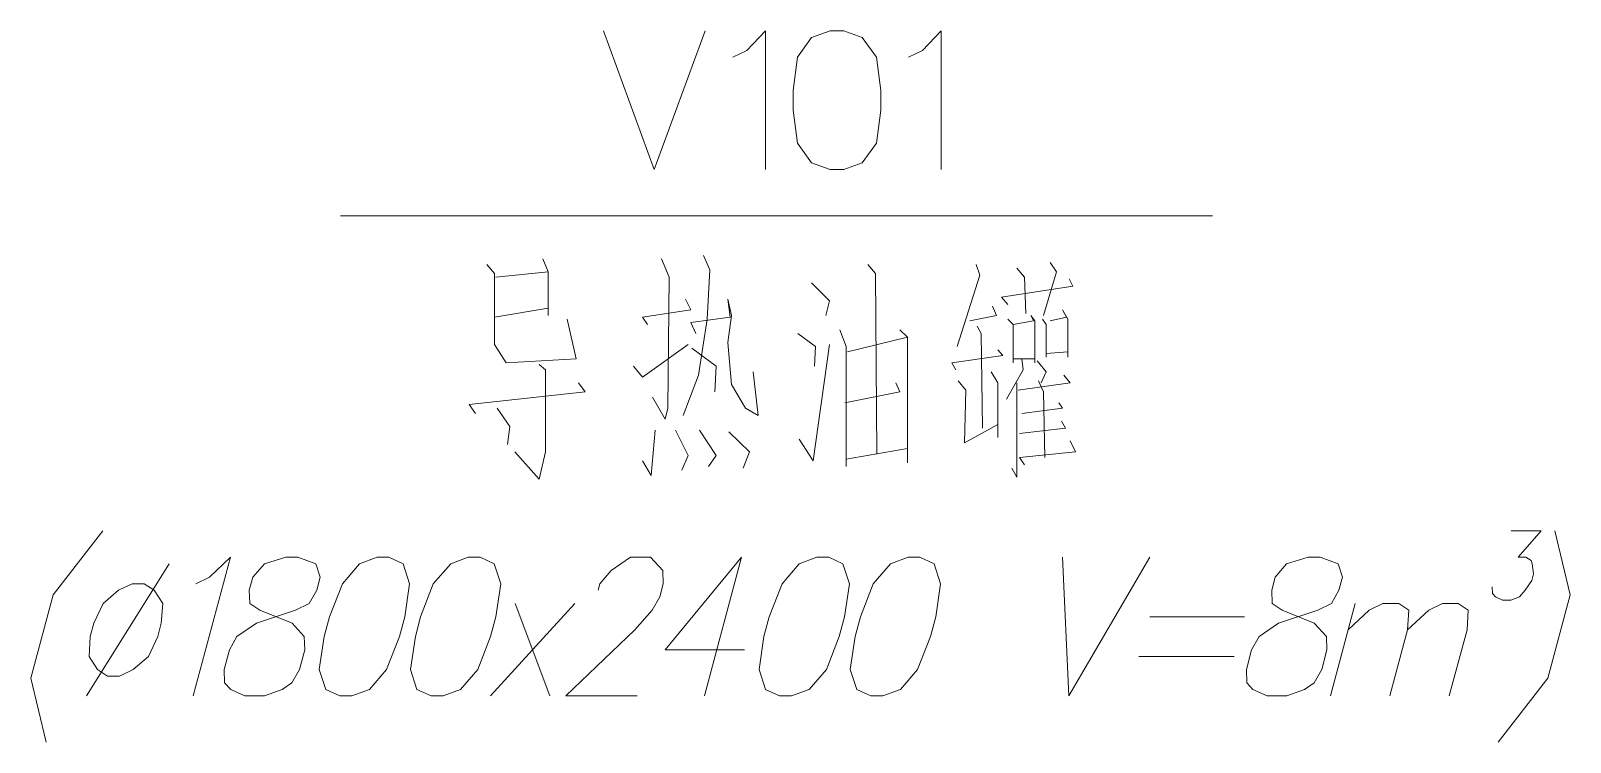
# Model space of a CAD drawing. Header units: millimetres. Extents: x 0 to 829, y 0 to 586.
# Drawn here: x 164.28 to 190.55, y 98.15 to 110.29 of the extents above; entities that cross this region are included whole.
import ezdxf

# ---------------------------------------------------------------- set-up
doc = ezdxf.new("R2010")
doc.units = ezdxf.units.MM

msp = doc.modelspace()

# ---------------------------------------------------------------- linework, layer by layer
at = {"color": 0, "lineweight": 0}
for points in [[(174.0535, 110.288917), (174.921333, 107.921778), (175.789167, 110.288917)], [(176.261889, 109.837361), (176.501778, 109.95025), (176.81575, 110.288917), (176.81575, 107.921778)], [(179.2605, 109.837361), (179.496861, 109.95025), (179.814361, 110.288917), (179.814361, 107.921778)], [(169.566167, 107.135083), (184.446333, 107.135083)], [(173.108056, 106.179056), (173.019861, 106.397778), (173.108056, 106.179056), (173.108056, 105.434694), (173.108056, 105.558167), (172.194361, 105.402944)], [(175.171806, 106.087333), (175.041278, 106.397778)], [(175.870306, 106.210806), (175.760944, 106.45775)], [(172.194361, 106.147306), (172.063833, 106.302528)], [(172.194361, 106.147306), (172.194361, 104.937278), (172.391917, 104.626833), (173.587833, 104.690333), (173.432611, 105.371194)], [(173.108056, 106.179056), (172.215528, 106.087333)], [(175.870306, 106.210806), (175.824444, 105.371194), (175.67275, 104.411639), (175.411694, 103.72725)], [(178.565528, 106.302528), (178.696056, 106.147306), (178.717222, 103.074611)], [(180.477583, 106.119083), (180.410556, 106.302528)], [(181.236056, 106.087333), (181.105528, 106.242556)], [(181.6735, 106.334278), (181.782861, 106.179056), (181.564139, 105.434694)], [(175.171806, 106.087333), (175.150639, 103.850722), (175.108306, 103.66375), (174.889583, 104.037694)], [(177.605972, 105.992083), (177.912889, 105.681639), (177.845861, 105.434694)], [(180.477583, 106.119083), (180.086, 104.905528)], [(180.953833, 105.621667), (180.848, 105.745139), (182.065083, 105.932111), (181.998056, 106.055583)], [(181.236056, 106.087333), (181.26075, 105.466444)], [(174.804917, 105.279472), (174.716722, 105.402944), (175.542222, 105.526417), (175.454028, 105.713389)], [(175.630417, 105.12425), (175.542222, 105.311222), (176.216028, 105.402944), (176.173694, 105.713389), (176.237194, 105.434694), (176.173694, 104.969028), (176.237194, 104.252889), (176.477083, 103.850722), (176.695806, 103.72725), (176.607611, 104.471611)], [(180.759806, 105.434694), (180.304722, 105.342972)], [(180.759806, 105.434694), (180.692778, 105.589917)], [(181.042028, 105.279472), (180.953833, 105.371194)], [(181.391278, 105.342972), (181.345417, 105.434694), (181.412444, 105.342972), (181.412444, 104.626833), (181.412444, 104.690333), (181.042028, 104.690333)], [(181.391278, 105.342972), (181.042028, 105.279472)], [(181.606472, 105.279472), (181.542972, 105.371194)], [(181.6735, 105.342972), (181.955722, 105.402944), (181.888694, 105.526417), (181.976889, 105.371194), (181.976889, 104.722083), (181.976889, 104.813806), (181.606472, 104.782056)], [(177.673, 104.905528), (177.369611, 105.12425)], [(178.195111, 104.905528), (178.08575, 105.18775)], [(180.49875, 105.12425), (180.431722, 105.247722)], [(180.49875, 105.12425), (180.519917, 103.508528)], [(181.042028, 105.279472), (181.042028, 104.626833)], [(181.606472, 105.279472), (181.606472, 104.722083)], [(174.716722, 104.379889), (175.499889, 104.937278)], [(175.976139, 104.566861), (175.563389, 104.877306)], [(177.630667, 102.951139), (177.912889, 104.937278)], [(177.673, 104.905528), (177.651833, 104.566861)], [(179.239333, 105.06075), (179.239333, 102.919389), (179.239333, 103.166333), (178.195111, 102.982889)], [(178.195111, 104.905528), (178.195111, 102.855889)], [(179.239333, 105.06075), (178.216278, 104.813806)], [(180.064833, 104.503361), (179.997806, 104.626833), (180.869167, 104.750306), (180.780972, 104.845556)], [(172.956361, 104.595083), (173.065722, 104.503361), (173.065722, 103.106361), (172.956361, 102.640694), (172.543611, 103.106361)], [(174.716722, 104.379889), (174.565028, 104.566861)], [(175.976139, 104.566861), (175.954972, 104.129417)], [(181.214889, 104.503361), (181.193722, 104.690333)], [(181.606472, 104.471611), (181.454778, 104.658583)], [(171.869806, 103.759), (171.760444, 103.914222), (173.739528, 104.129417), (173.630167, 104.284639)], [(179.108806, 104.129417), (179.041778, 104.284639)], [(180.237694, 104.161167), (180.107167, 104.316389)], [(180.671611, 104.471611), (180.780972, 104.284639), (180.780972, 103.353306)], [(181.214889, 104.503361), (180.932667, 104.005944)], [(181.105528, 104.284639), (181.105528, 102.672444), (181.020861, 102.827667)], [(182.019222, 104.284639), (181.130222, 104.161167)], [(181.475944, 104.316389), (181.564139, 104.129417), (181.585306, 103.011111)], [(181.606472, 104.471611), (181.521806, 104.284639)], [(181.909861, 104.411639), (182.019222, 104.284639)], [(179.108806, 104.129417), (178.173944, 103.942444)], [(180.237694, 104.161167), (180.216528, 103.261583), (180.780972, 103.572028)], [(172.240222, 103.850722), (172.455417, 103.540278), (172.413083, 103.229833)], [(181.888694, 103.850722), (181.193722, 103.759)], [(181.888694, 103.850722), (181.825194, 103.942444)], [(181.934556, 103.508528), (181.151389, 103.416806)], [(181.934556, 103.508528), (181.867528, 103.632)], [(174.868417, 102.700667), (174.935444, 103.476778)], [(175.499889, 103.042861), (175.281167, 103.476778)], [(175.976139, 103.042861), (175.693917, 103.476778)], [(176.194861, 103.448556), (176.544111, 103.106361), (176.43475, 102.827667)], [(177.630667, 102.951139), (177.390778, 103.321556)], [(181.236056, 102.887639), (181.151389, 103.011111), (182.107417, 103.106361), (182.019222, 103.293333)], [(175.499889, 103.042861), (175.390528, 102.795917)], [(175.976139, 103.042861), (175.845611, 102.855889)], [(174.868417, 102.700667), (174.716722, 102.951139)], [(165.51275, 101.75875), (164.666083, 100.668667), (164.281556, 99.243444), (164.546139, 98.153361)], [(189.543972, 101.75875), (190.051972, 101.75875), (189.660389, 101.307194), (189.794444, 101.307194), (189.882639, 101.25075), (189.900278, 101.194306), (189.924972, 101.024972), (189.893222, 100.912083), (189.780333, 100.746278), (189.681556, 100.633389), (189.533389, 100.576944), (189.395806, 100.576944), (189.275861, 100.633389), (189.222944, 100.689833), (189.219417, 100.802722)], [(189.321722, 98.153361), (190.168389, 99.243444), (190.549389, 100.668667), (190.288333, 101.75875)], [(166.645167, 101.194306), (165.230528, 98.943583)], [(167.096722, 100.855639), (167.329556, 100.968528), (167.689389, 101.307194), (167.054389, 98.943583)], [(173.961778, 100.746278), (173.99, 100.855639), (174.187556, 101.081417), (174.515639, 101.307194), (174.854306, 101.307194), (175.065972, 101.081417), (175.073028, 100.855639), (175.013056, 100.633389), (174.882528, 100.407611), (174.589722, 100.068944), (173.411444, 98.943583), (174.628528, 98.943583)], [(175.775056, 98.943583), (176.410056, 101.307194), (175.108306, 99.730278), (176.459444, 99.730278)], [(181.885167, 101.307194), (181.994528, 98.943583), (183.373889, 101.307194)], [(172.123806, 98.943583), (173.563139, 100.5205)], [(172.547139, 100.5205), (173.139806, 98.943583)], [(186.457167, 98.943583), (186.8805, 100.5205)], [(186.760556, 100.068944), (187.120389, 100.407611), (187.353222, 100.5205), (187.624861, 100.5205), (187.797722, 100.407611), (187.773028, 100.068944), (187.473167, 98.943583)], [(187.773028, 100.068944), (188.136389, 100.407611), (188.369222, 100.5205), (188.637333, 100.5205), (188.810194, 100.407611), (188.789028, 100.068944), (188.485639, 98.943583)], [(184.993139, 100.294722), (183.373889, 100.294722)], [(183.190444, 99.617389), (184.813222, 99.617389)]]:
    msp.add_lwpolyline(points, dxfattribs=at)
for points in [[(177.288472, 108.937778), (177.288472, 109.272917), (177.366083, 109.837361), (177.605972, 110.176028), (177.919944, 110.288917), (178.156306, 110.288917), (178.470278, 110.176028), (178.710167, 109.837361), (178.787778, 109.272917), (178.787778, 108.937778), (178.710167, 108.373333), (178.470278, 108.034667), (178.156306, 107.921778), (177.919944, 107.921778), (177.605972, 108.034667), (177.366083, 108.373333)], [(179.108806, 105.18775), (179.239333, 105.06075)], [(167.580028, 99.391611), (167.587083, 99.165833), (167.692917, 99.052944), (167.932806, 98.943583), (168.271472, 98.943583), (168.571333, 99.052944), (168.737139, 99.165833), (168.867667, 99.391611), (168.955861, 99.730278), (168.948806, 99.956056), (168.740667, 100.181833), (168.190333, 100.407611), (168.017472, 100.5205), (168.010417, 100.746278), (168.070389, 100.968528), (168.267944, 101.194306), (168.634833, 101.307194), (168.839444, 101.307194), (169.146361, 101.194306), (169.220444, 100.968528), (169.160472, 100.746278), (169.033472, 100.5205), (168.800639, 100.407611), (168.130361, 100.181833), (167.79875, 99.956056), (167.67175, 99.730278)], [(169.287472, 99.956056), (169.379194, 100.294722), (169.597917, 100.855639), (169.890722, 101.194306), (170.190583, 101.307194), (170.391667, 101.307194), (170.635083, 101.194306), (170.744444, 100.855639), (170.663306, 100.294722), (170.571583, 99.956056), (170.352861, 99.391611), (170.060056, 99.052944), (169.760194, 98.943583), (169.555583, 98.943583), (169.315694, 99.052944), (169.202806, 99.391611)], [(170.843222, 99.956056), (170.931417, 100.294722), (171.150139, 100.855639), (171.446472, 101.194306), (171.746333, 101.307194), (171.947417, 101.307194), (172.187306, 101.194306), (172.300194, 100.855639), (172.219056, 100.294722), (172.127333, 99.956056), (171.908611, 99.391611), (171.615806, 99.052944), (171.315944, 98.943583), (171.111333, 98.943583), (170.871444, 99.052944), (170.758556, 99.391611)], [(176.791056, 99.956056), (176.882778, 100.294722), (177.1015, 100.855639), (177.394306, 101.194306), (177.694167, 101.307194), (177.898778, 101.307194), (178.138667, 101.194306), (178.251556, 100.855639), (178.166889, 100.294722), (178.075167, 99.956056), (177.856444, 99.391611), (177.563639, 99.052944), (177.263778, 98.943583), (177.059167, 98.943583), (176.819278, 99.052944), (176.709917, 99.391611)], [(178.346806, 99.956056), (178.438528, 100.294722), (178.65725, 100.855639), (178.950056, 101.194306), (179.249917, 101.307194), (179.451, 101.307194), (179.694417, 101.194306), (179.803778, 100.855639), (179.722639, 100.294722), (179.630917, 99.956056), (179.412194, 99.391611), (179.119389, 99.052944), (178.819528, 98.943583), (178.614917, 98.943583), (178.375028, 99.052944), (178.262139, 99.391611)], [(185.024889, 99.391611), (185.031944, 99.165833), (185.13425, 99.052944), (185.377667, 98.943583), (185.712806, 98.943583), (186.016194, 99.052944), (186.178472, 99.165833), (186.309, 99.391611), (186.397194, 99.730278), (186.390139, 99.956056), (186.182, 100.181833), (185.631667, 100.407611), (185.462333, 100.5205), (185.455278, 100.746278), (185.51525, 100.968528), (185.709278, 101.194306), (186.076167, 101.307194), (186.280778, 101.307194), (186.587694, 101.194306), (186.661778, 100.968528), (186.601806, 100.746278), (186.474806, 100.5205), (186.241972, 100.407611), (185.571694, 100.181833), (185.243611, 99.956056), (185.113083, 99.730278)], [(165.297556, 99.956056), (165.276389, 99.617389), (165.4175, 99.391611), (165.590361, 99.278722), (165.794972, 99.278722), (166.027806, 99.391611), (166.288861, 99.617389), (166.447611, 99.956056), (166.507583, 100.181833), (166.532278, 100.5205), (166.387639, 100.746278), (166.214778, 100.855639), (166.013694, 100.855639), (165.780861, 100.746278), (165.516278, 100.5205), (165.357528, 100.181833)]]:
    msp.add_lwpolyline(points, close=True, dxfattribs=at)

doc.saveas('drawing.dxf')
